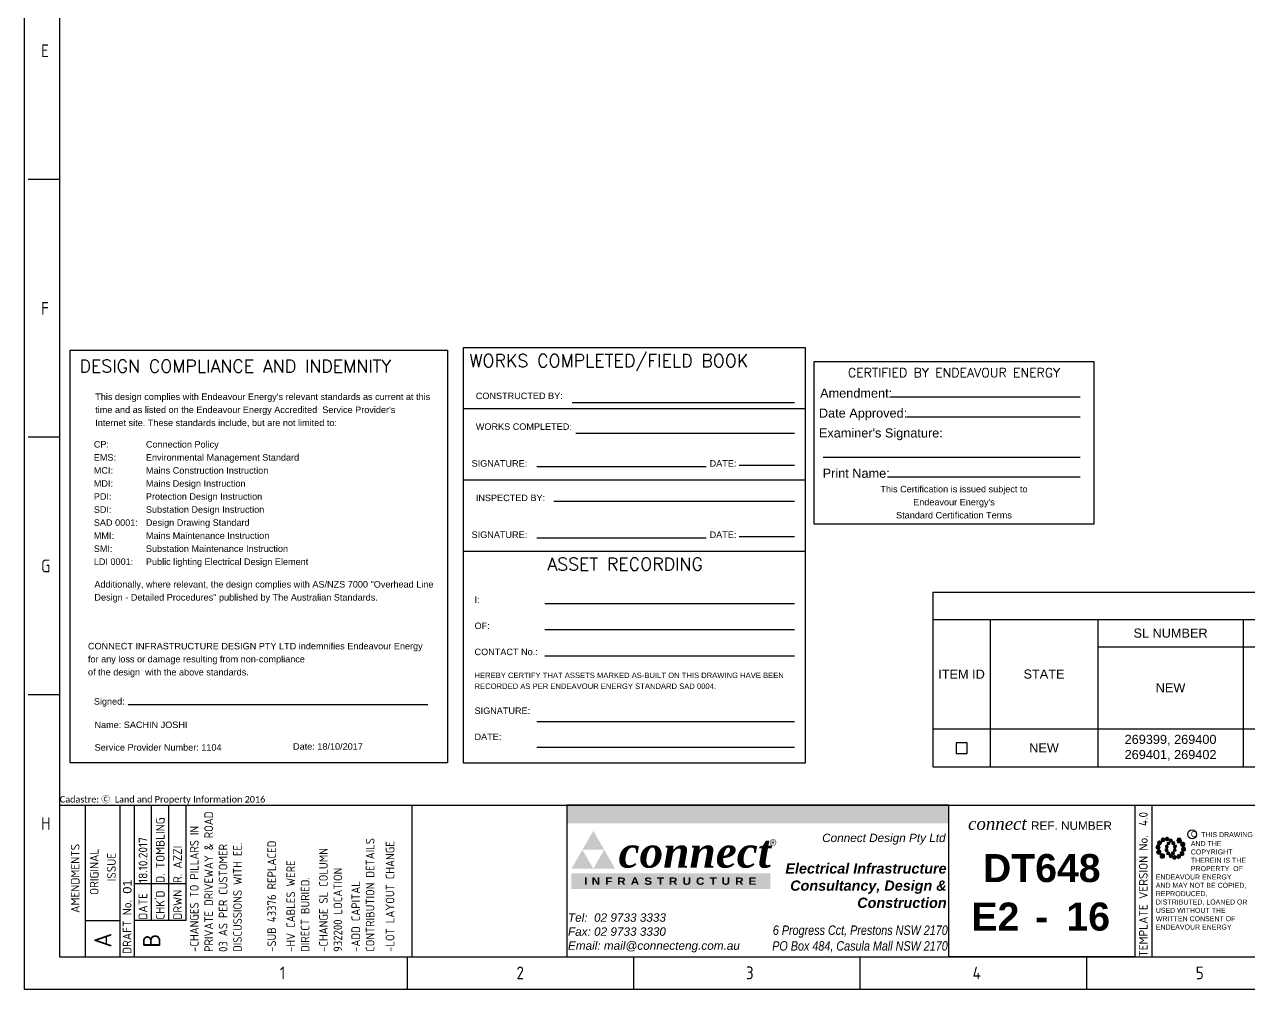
# Paper-space layout 'SHEET (2)' of a CAD drawing. Header units: metres, sheet in millimetres. Extents: x -30 to 802, y -5 to 581.
# Drawn here: x -29.6 to 306.8, y -5.4 to 259.7 of the extents above; entities that cross this region are included whole.
import ezdxf
from ezdxf.enums import TextEntityAlignment as Align

# ---------------------------------------------------------------- set-up
doc = ezdxf.new("R2010")
doc.units = ezdxf.units.M
doc.layers.get('0').update_dxf_attribs({"color": 6})
doc.layers.add('Notes', color=7, linetype='Continuous')
doc.layers.add('SupportsUG_SP_LV_SL_NEW', color=7, linetype='Continuous')
doc.styles.add('ABlkR8pt', font='', dxfattribs={"height": 2.0202})
doc.styles.add('ANI10pt', font='ARIALNI.TTF', dxfattribs={"height": 2.5863})
doc.styles.add('AR07pt', font='arial.ttf', dxfattribs={"height": 1.7978})
doc.styles.add('AR09pt', font='arial.ttf', dxfattribs={"height": 2.3115})
doc.styles.add('ARB30pt', font='arialbd.ttf', dxfattribs={"height": 7.705})
doc.styles.add('ARBI11pt', font='arialbi.ttf', dxfattribs={"height": 2.8252})
doc.styles.add('ARI09pt', font='ariali.ttf', dxfattribs={"height": 2.3115})
doc.styles.add('ARIAL', font='arial.ttf', dxfattribs={"height": 2})
doc.styles.add('Elec', font='romand__.ttf')
doc.styles.add('iecISOCP', font='isocp.shx')
doc.styles.add('POLE_LABEL', font='arial.ttf')
doc.styles.get("Standard").update_dxf_attribs({"font": 'arial.ttf'})
doc.styles.add('TNRBI36pt', font='timesbi.ttf', dxfattribs={"height": 8.601})
doc.styles.add('TNRI14pt', font='timesi.ttf', dxfattribs={"height": 3.4292})
doc.styles.get('ABlkR8pt').set_extended_font_data('Arial Black')

# ---------------------------------------------------------------- blocks, each defined once
blk = doc.blocks.new('EE_LOGO_SMALL')
at = {"layer": 'Notes'}
h = blk.add_hatch(color=256, dxfattribs=at)
edge = h.paths.add_edge_path()
edge.add_spline(control_points=[(-8.41, 1.95), (-9.16, 1.99), (-9.8, 1.42), (-9.84, 0.67), (-9.89, -0.07), (-9.31, -0.71), (-8.56, -0.75), (-7.82, -0.8), (-7.18, -0.23), (-7.14, 0.52), (-7.09, 1.27), (-7.66, 1.91), (-8.41, 1.95)], knot_values=[0, 0, 0, 0, 1, 1, 1, 2, 2, 2, 3, 3, 3, 4, 4, 4, 4], degree=3, periodic=0)
h = blk.add_hatch(color=256, dxfattribs=at)
edge = h.paths.add_edge_path()
edge.add_spline(control_points=[(-6.81, 4.47), (-7.42, 4.82), (-8.21, 4.62), (-8.57, 4), (-8.92, 3.39), (-8.72, 2.6), (-8.1, 2.25), (-7.49, 1.89), (-6.7, 2.09), (-6.34, 2.71), (-5.98, 3.32), (-6.19, 4.11), (-6.81, 4.47)], knot_values=[0, 0, 0, 0, 1, 1, 1, 2, 2, 2, 3, 3, 3, 4, 4, 4, 4], degree=3, periodic=0)
h = blk.add_hatch(color=256, dxfattribs=at)
edge = h.paths.add_edge_path()
edge.add_spline(control_points=[(-4.19, 5.89), (-4.56, 6.46), (-5.32, 6.62), (-5.88, 6.26), (-6.45, 5.89), (-6.61, 5.13), (-6.25, 4.56), (-5.88, 4), (-5.13, 3.83), (-4.56, 4.2), (-3.99, 4.56), (-3.82, 5.32), (-4.19, 5.89)], knot_values=[0, 0, 0, 0, 1, 1, 1, 2, 2, 2, 3, 3, 3, 4, 4, 4, 4], degree=3, periodic=0)
h = blk.add_hatch(color=256, dxfattribs=at)
edge = h.paths.add_edge_path()
edge.add_spline(control_points=[(-2.5, 2.07), (-3.02, 2.18), (-3.52, 1.86), (-3.63, 1.35), (-3.74, 0.84), (-3.41, 0.33), (-2.91, 0.22), (-2.39, 0.11), (-1.89, 0.43), (-1.78, 0.95), (-1.67, 1.46), (-1.99, 1.96), (-2.5, 2.07)], knot_values=[0, 0, 0, 0, 1, 1, 1, 2, 2, 2, 3, 3, 3, 4, 4, 4, 4], degree=3, periodic=0)
h = blk.add_hatch(color=256, dxfattribs=at)
edge = h.paths.add_edge_path()
edge.add_spline(control_points=[(-1.35, 5.88), (-1.41, 6.52), (-1.98, 6.98), (-2.62, 6.92), (-3.26, 6.85), (-3.72, 6.28), (-3.66, 5.65), (-3.6, 5.01), (-3.03, 4.54), (-2.39, 4.61), (-1.75, 4.67), (-1.28, 5.24), (-1.35, 5.88)], knot_values=[0, 0, 0, 0, 1, 1, 1, 2, 2, 2, 3, 3, 3, 4, 4, 4, 4], degree=3, periodic=0)
h = blk.add_hatch(color=256, dxfattribs=at)
edge = h.paths.add_edge_path()
edge.add_spline(control_points=[(1.01, 4.87), (1.01, 4.27), (0.53, 3.79), (-0.07, 3.79), (-0.67, 3.79), (-1.16, 4.27), (-1.16, 4.87), (-1.16, 5.47), (-0.67, 5.96), (-0.07, 5.96), (0.53, 5.96), (1.01, 5.47), (1.01, 4.87)], knot_values=[0, 0, 0, 0, 1, 1, 1, 2, 2, 2, 3, 3, 3, 4, 4, 4, 4], degree=3, periodic=0)
edge = h.paths.add_edge_path()
edge.add_spline(control_points=[(-1.36, 3.98), (-1.87, 4.09), (-2.38, 3.77), (-2.49, 3.26), (-2.6, 2.75), (-2.27, 2.24), (-1.76, 2.13), (-1.25, 2.02), (-0.75, 2.35), (-0.64, 2.86), (-0.53, 3.37), (-0.85, 3.87), (-1.36, 3.98)], knot_values=[0, 0, 0, 0, 1, 1, 1, 2, 2, 2, 3, 3, 3, 4, 4, 4, 4], degree=3, periodic=0)
h = blk.add_hatch(color=256, dxfattribs=at)
edge = h.paths.add_edge_path()
edge.add_spline(control_points=[(2.33, 2.37), (2.77, 2.76), (2.8, 3.42), (2.42, 3.85), (2.03, 4.29), (1.37, 4.32), (0.94, 3.94), (0.51, 3.55), (0.47, 2.89), (0.85, 2.46), (1.24, 2.03), (1.9, 1.99), (2.33, 2.37)], knot_values=[0, 0, 0, 0, 1, 1, 1, 2, 2, 2, 3, 3, 3, 4, 4, 4, 4], degree=3, periodic=0)
edge = h.paths.add_edge_path()
edge.add_spline(control_points=[(1.01, 4.87), (1.01, 4.27), (0.53, 3.79), (-0.07, 3.79), (-0.67, 3.79), (-1.16, 4.27), (-1.16, 4.87), (-1.16, 5.47), (-0.67, 5.96), (-0.07, 5.96), (0.53, 5.96), (1.01, 5.47), (1.01, 4.87)], knot_values=[0, 0, 0, 0, 1, 1, 1, 2, 2, 2, 3, 3, 3, 4, 4, 4, 4], degree=3, periodic=0)
h = blk.add_hatch(color=256, dxfattribs=at)
edge = h.paths.add_edge_path()
edge.add_spline(control_points=[(1.01, 4.87), (1.01, 4.27), (0.53, 3.79), (-0.07, 3.79), (-0.67, 3.79), (-1.16, 4.27), (-1.16, 4.87), (-1.16, 5.47), (-0.67, 5.96), (-0.07, 5.96), (0.53, 5.96), (1.01, 5.47), (1.01, 4.87)], knot_values=[0, 0, 0, 0, 1, 1, 1, 2, 2, 2, 3, 3, 3, 4, 4, 4, 4], degree=3, periodic=0)
edge = h.paths.add_edge_path(flags=16)
edge.add_spline(control_points=[(1.01, 4.87), (1.01, 4.27), (0.53, 3.79), (-0.07, 3.79), (-0.67, 3.79), (-1.16, 4.27), (-1.16, 4.87), (-1.16, 5.47), (-0.67, 5.96), (-0.07, 5.96), (0.53, 5.96), (1.01, 5.47), (1.01, 4.87)], knot_values=[0, 0, 0, 0, 1, 1, 1, 2, 2, 2, 3, 3, 3, 4, 4, 4, 4], degree=3, periodic=0)
h = blk.add_hatch(color=256, dxfattribs=at)
edge = h.paths.add_edge_path()
edge.add_spline(control_points=[(2.98, 0.19), (3.52, 0.33), (3.83, 0.88), (3.69, 1.41), (3.55, 1.94), (3.01, 2.26), (2.48, 2.12), (1.95, 1.98), (1.63, 1.43), (1.77, 0.9), (1.91, 0.37), (2.45, 0.05), (2.98, 0.19)], knot_values=[0, 0, 0, 0, 1, 1, 1, 2, 2, 2, 3, 3, 3, 4, 4, 4, 4], degree=3, periodic=0)
h = blk.add_hatch(color=256, dxfattribs=at)
edge = h.paths.add_edge_path()
edge.add_spline(control_points=[(6.99, 4.87), (6.99, 4.04), (6.32, 3.36), (5.48, 3.36), (4.65, 3.36), (3.97, 4.04), (3.97, 4.87), (3.97, 5.71), (4.65, 6.38), (5.48, 6.38), (6.32, 6.38), (6.99, 5.71), (6.99, 4.87)], knot_values=[0, 0, 0, 0, 1, 1, 1, 2, 2, 2, 3, 3, 3, 4, 4, 4, 4], degree=3, periodic=0)
h = blk.add_hatch(color=256, dxfattribs=at)
edge = h.paths.add_edge_path()
edge.add_spline(control_points=[(8.37, 1.14), (9.1, 1.46), (9.42, 2.3), (9.11, 3.02), (8.79, 3.74), (7.95, 4.07), (7.23, 3.75), (6.51, 3.43), (6.18, 2.59), (6.49, 1.87), (6.81, 1.15), (7.65, 0.82), (8.37, 1.14)], knot_values=[0, 0, 0, 0, 1, 1, 1, 2, 2, 2, 3, 3, 3, 4, 4, 4, 4], degree=3, periodic=0)
h = blk.add_hatch(color=256, dxfattribs=at)
edge = h.paths.add_edge_path()
edge.add_spline(control_points=[(8.27, -1.91), (9.01, -1.95), (9.65, -1.38), (9.69, -0.63), (9.74, 0.12), (9.17, 0.75), (8.42, 0.8), (7.67, 0.84), (7.03, 0.27), (6.99, -0.48), (6.95, -1.22), (7.52, -1.87), (8.27, -1.91)], knot_values=[0, 0, 0, 0, 1, 1, 1, 2, 2, 2, 3, 3, 3, 4, 4, 4, 4], degree=3, periodic=0)
h = blk.add_hatch(color=256, dxfattribs=at)
edge = h.paths.add_edge_path()
edge.add_spline(control_points=[(-8.52, -1.1), (-9.24, -1.42), (-9.57, -2.26), (-9.25, -2.98), (-8.94, -3.7), (-8.09, -4.03), (-7.37, -3.71), (-6.65, -3.39), (-6.33, -2.55), (-6.64, -1.83), (-6.96, -1.11), (-7.8, -0.78), (-8.52, -1.1)], knot_values=[0, 0, 0, 0, 1, 1, 1, 2, 2, 2, 3, 3, 3, 4, 4, 4, 4], degree=3, periodic=0)
h = blk.add_hatch(color=256, dxfattribs=at)
edge = h.paths.add_edge_path()
edge.add_spline(control_points=[(-7.14, -4.83), (-7.14, -4), (-6.46, -3.32), (-5.63, -3.32), (-4.8, -3.32), (-4.12, -4), (-4.12, -4.83), (-4.12, -5.67), (-4.8, -6.34), (-5.63, -6.34), (-6.46, -6.34), (-7.14, -5.67), (-7.14, -4.83)], knot_values=[0, 0, 0, 0, 1, 1, 1, 2, 2, 2, 3, 3, 3, 4, 4, 4, 4], degree=3, periodic=0)
h = blk.add_hatch(color=256, dxfattribs=at)
edge = h.paths.add_edge_path()
edge.add_spline(control_points=[(-3.13, -0.15), (-3.66, -0.29), (-3.98, -0.84), (-3.84, -1.37), (-3.7, -1.9), (-3.15, -2.22), (-2.62, -2.08), (-2.09, -1.94), (-1.78, -1.39), (-1.91, -0.86), (-2.06, -0.33), (-2.6, -0.01), (-3.13, -0.15)], knot_values=[0, 0, 0, 0, 1, 1, 1, 2, 2, 2, 3, 3, 3, 4, 4, 4, 4], degree=3, periodic=0)
h = blk.add_hatch(color=256, dxfattribs=at)
edge = h.paths.add_edge_path()
edge.add_spline(control_points=[(-2.48, -2.33), (-2.91, -2.72), (-2.95, -3.38), (-2.56, -3.81), (-2.18, -4.24), (-1.52, -4.28), (-1.08, -3.9), (-0.65, -3.51), (-0.62, -2.85), (-1, -2.42), (-1.39, -1.98), (-2.05, -1.95), (-2.48, -2.33)], knot_values=[0, 0, 0, 0, 1, 1, 1, 2, 2, 2, 3, 3, 3, 4, 4, 4, 4], degree=3, periodic=0)
h = blk.add_hatch(color=256, dxfattribs=at)
edge = h.paths.add_edge_path()
edge.add_spline(control_points=[(-1.16, -4.83), (-1.16, -4.23), (-0.67, -3.74), (-0.07, -3.74), (0.53, -3.74), (1.01, -4.23), (1.01, -4.83), (1.01, -5.43), (0.53, -5.92), (-0.07, -5.92), (-0.67, -5.92), (-1.16, -5.43), (-1.16, -4.83)], knot_values=[0, 0, 0, 0, 1, 1, 1, 2, 2, 2, 3, 3, 3, 4, 4, 4, 4], degree=3, periodic=0)
h = blk.add_hatch(color=256, dxfattribs=at)
edge = h.paths.add_edge_path()
edge.add_spline(control_points=[(1.22, -3.94), (1.73, -4.05), (2.23, -3.73), (2.34, -3.22), (2.45, -2.71), (2.13, -2.2), (1.62, -2.09), (1.11, -1.98), (0.6, -2.3), (0.49, -2.81), (0.38, -3.32), (0.71, -3.83), (1.22, -3.94)], knot_values=[0, 0, 0, 0, 1, 1, 1, 2, 2, 2, 3, 3, 3, 4, 4, 4, 4], degree=3, periodic=0)
h = blk.add_hatch(color=256, dxfattribs=at)
edge = h.paths.add_edge_path()
edge.add_spline(control_points=[(1.2, -5.84), (1.27, -6.47), (1.84, -6.94), (2.47, -6.87), (3.11, -6.81), (3.58, -6.24), (3.51, -5.6), (3.45, -4.96), (2.88, -4.5), (2.24, -4.56), (1.6, -4.63), (1.13, -5.2), (1.2, -5.84)], knot_values=[0, 0, 0, 0, 1, 1, 1, 2, 2, 2, 3, 3, 3, 4, 4, 4, 4], degree=3, periodic=0)
h = blk.add_hatch(color=256, dxfattribs=at)
edge = h.paths.add_edge_path()
edge.add_spline(control_points=[(2.36, -2.03), (2.87, -2.14), (3.37, -1.81), (3.48, -1.3), (3.59, -0.79), (3.27, -0.29), (2.76, -0.18), (2.25, -0.07), (1.74, -0.39), (1.63, -0.9), (1.52, -1.41), (1.85, -1.92), (2.36, -2.03)], knot_values=[0, 0, 0, 0, 1, 1, 1, 2, 2, 2, 3, 3, 3, 4, 4, 4, 4], degree=3, periodic=0)
h = blk.add_hatch(color=256, dxfattribs=at)
edge = h.paths.add_edge_path()
edge.add_spline(control_points=[(4.05, -5.84), (4.41, -6.41), (5.17, -6.58), (5.73, -6.21), (6.3, -5.85), (6.46, -5.09), (6.1, -4.52), (5.73, -3.95), (4.98, -3.79), (4.41, -4.16), (3.84, -4.52), (3.68, -5.28), (4.05, -5.84)], knot_values=[0, 0, 0, 0, 1, 1, 1, 2, 2, 2, 3, 3, 3, 4, 4, 4, 4], degree=3, periodic=0)
h = blk.add_hatch(color=256, dxfattribs=at)
edge = h.paths.add_edge_path()
edge.add_spline(control_points=[(6.66, -4.43), (7.27, -4.78), (8.06, -4.58), (8.42, -3.96), (8.78, -3.35), (8.57, -2.56), (7.96, -2.2), (7.34, -1.84), (6.55, -2.05), (6.2, -2.66), (5.84, -3.28), (6.04, -4.07), (6.66, -4.43)], knot_values=[0, 0, 0, 0, 1, 1, 1, 2, 2, 2, 3, 3, 3, 4, 4, 4, 4], degree=3, periodic=0)
at = {"layer": 'Notes', "lineweight": 0}
for points in [[(1.85, 2.13), (1.85, 2.13)], [(-1.99, -2.08), (-1.99, -2.08)]]:
    blk.add_lwpolyline(points, dxfattribs=at)
for points in [[(-8.41, 1.95), (-9.16, 1.99), (-9.8, 1.42), (-9.84, 0.67), (-9.89, -0.07), (-9.31, -0.71), (-8.56, -0.75), (-7.82, -0.8), (-7.18, -0.23), (-7.14, 0.52), (-7.09, 1.27), (-7.66, 1.91), (-8.41, 1.95)], [(-6.81, 4.47), (-7.42, 4.82), (-8.21, 4.62), (-8.57, 4), (-8.92, 3.39), (-8.72, 2.6), (-8.1, 2.25), (-7.49, 1.89), (-6.7, 2.09), (-6.34, 2.71), (-5.98, 3.32), (-6.19, 4.11), (-6.81, 4.47)], [(-4.19, 5.89), (-4.56, 6.46), (-5.32, 6.62), (-5.88, 6.26), (-6.45, 5.89), (-6.61, 5.13), (-6.25, 4.56), (-5.88, 4), (-5.13, 3.83), (-4.56, 4.2), (-3.99, 4.56), (-3.82, 5.32), (-4.19, 5.89)], [(-2.5, 2.07), (-3.02, 2.18), (-3.52, 1.86), (-3.63, 1.35), (-3.74, 0.84), (-3.41, 0.33), (-2.91, 0.22), (-2.39, 0.11), (-1.89, 0.43), (-1.78, 0.95), (-1.67, 1.46), (-1.99, 1.96), (-2.5, 2.07)], [(-1.35, 5.88), (-1.41, 6.52), (-1.98, 6.98), (-2.62, 6.92), (-3.26, 6.85), (-3.72, 6.28), (-3.66, 5.65), (-3.6, 5.01), (-3.03, 4.54), (-2.39, 4.61), (-1.75, 4.67), (-1.28, 5.24), (-1.35, 5.88)], [(-1.36, 3.98), (-1.87, 4.09), (-2.38, 3.77), (-2.49, 3.26), (-2.6, 2.75), (-2.27, 2.24), (-1.76, 2.13), (-1.25, 2.02), (-0.75, 2.35), (-0.64, 2.86), (-0.53, 3.37), (-0.85, 3.87), (-1.36, 3.98)], [(1.01, 4.87), (1.01, 4.27), (0.53, 3.79), (-0.07, 3.79), (-0.67, 3.79), (-1.16, 4.27), (-1.16, 4.87), (-1.16, 5.47), (-0.67, 5.96), (-0.07, 5.96), (0.53, 5.96), (1.01, 5.47), (1.01, 4.87)], [(1.01, 4.87), (1.01, 4.27), (0.53, 3.79), (-0.07, 3.79), (-0.67, 3.79), (-1.16, 4.27), (-1.16, 4.87), (-1.16, 5.47), (-0.67, 5.96), (-0.07, 5.96), (0.53, 5.96), (1.01, 5.47), (1.01, 4.87)], [(2.33, 2.37), (2.77, 2.76), (2.8, 3.42), (2.42, 3.85), (2.03, 4.29), (1.37, 4.32), (0.94, 3.94), (0.51, 3.55), (0.47, 2.89), (0.85, 2.46), (1.24, 2.03), (1.9, 1.99), (2.33, 2.37)], [(2.98, 0.19), (3.52, 0.33), (3.83, 0.88), (3.69, 1.41), (3.55, 1.94), (3.01, 2.26), (2.48, 2.12), (1.95, 1.98), (1.63, 1.43), (1.77, 0.9), (1.91, 0.37), (2.45, 0.05), (2.98, 0.19)], [(6.99, 4.87), (6.99, 4.04), (6.32, 3.36), (5.48, 3.36), (4.65, 3.36), (3.97, 4.04), (3.97, 4.87), (3.97, 5.71), (4.65, 6.38), (5.48, 6.38), (6.32, 6.38), (6.99, 5.71), (6.99, 4.87)], [(8.37, 1.14), (9.1, 1.46), (9.42, 2.3), (9.11, 3.02), (8.79, 3.74), (7.95, 4.07), (7.23, 3.75), (6.51, 3.43), (6.18, 2.59), (6.49, 1.87), (6.81, 1.15), (7.65, 0.82), (8.37, 1.14)], [(8.27, -1.91), (9.01, -1.95), (9.65, -1.38), (9.69, -0.63), (9.74, 0.12), (9.17, 0.75), (8.42, 0.8), (7.67, 0.84), (7.03, 0.27), (6.99, -0.48), (6.95, -1.22), (7.52, -1.87), (8.27, -1.91)], [(-8.52, -1.1), (-9.24, -1.42), (-9.57, -2.26), (-9.25, -2.98), (-8.94, -3.7), (-8.09, -4.03), (-7.37, -3.71), (-6.65, -3.39), (-6.33, -2.55), (-6.64, -1.83), (-6.96, -1.11), (-7.8, -0.78), (-8.52, -1.1)], [(-7.14, -4.83), (-7.14, -4), (-6.46, -3.32), (-5.63, -3.32), (-4.8, -3.32), (-4.12, -4), (-4.12, -4.83), (-4.12, -5.67), (-4.8, -6.34), (-5.63, -6.34), (-6.46, -6.34), (-7.14, -5.67), (-7.14, -4.83)], [(-3.13, -0.15), (-3.66, -0.29), (-3.98, -0.84), (-3.84, -1.37), (-3.7, -1.9), (-3.15, -2.22), (-2.62, -2.08), (-2.09, -1.94), (-1.78, -1.39), (-1.91, -0.86), (-2.06, -0.33), (-2.6, -0.01), (-3.13, -0.15)], [(-2.48, -2.33), (-2.91, -2.72), (-2.95, -3.38), (-2.56, -3.81), (-2.18, -4.24), (-1.52, -4.28), (-1.08, -3.9), (-0.65, -3.51), (-0.62, -2.85), (-1, -2.42), (-1.39, -1.98), (-2.05, -1.95), (-2.48, -2.33)], [(-1.16, -4.83), (-1.16, -4.23), (-0.67, -3.74), (-0.07, -3.74), (0.53, -3.74), (1.01, -4.23), (1.01, -4.83), (1.01, -5.43), (0.53, -5.92), (-0.07, -5.92), (-0.67, -5.92), (-1.16, -5.43), (-1.16, -4.83)], [(1.22, -3.94), (1.73, -4.05), (2.23, -3.73), (2.34, -3.22), (2.45, -2.71), (2.13, -2.2), (1.62, -2.09), (1.11, -1.98), (0.6, -2.3), (0.49, -2.81), (0.38, -3.32), (0.71, -3.83), (1.22, -3.94)], [(1.2, -5.84), (1.27, -6.47), (1.84, -6.94), (2.47, -6.87), (3.11, -6.81), (3.58, -6.24), (3.51, -5.6), (3.45, -4.96), (2.88, -4.5), (2.24, -4.56), (1.6, -4.63), (1.13, -5.2), (1.2, -5.84)], [(2.36, -2.03), (2.87, -2.14), (3.37, -1.81), (3.48, -1.3), (3.59, -0.79), (3.27, -0.29), (2.76, -0.18), (2.25, -0.07), (1.74, -0.39), (1.63, -0.9), (1.52, -1.41), (1.85, -1.92), (2.36, -2.03)], [(4.05, -5.84), (4.41, -6.41), (5.17, -6.58), (5.73, -6.21), (6.3, -5.85), (6.46, -5.09), (6.1, -4.52), (5.73, -3.95), (4.98, -3.79), (4.41, -4.16), (3.84, -4.52), (3.68, -5.28), (4.05, -5.84)], [(6.66, -4.43), (7.27, -4.78), (8.06, -4.58), (8.42, -3.96), (8.78, -3.35), (8.57, -2.56), (7.96, -2.2), (7.34, -1.84), (6.55, -2.05), (6.2, -2.66), (5.84, -3.28), (6.04, -4.07), (6.66, -4.43)]]:
    blk.add_open_spline(points, degree=3, knots=[0, 0, 0, 0, 1, 1, 1, 2, 2, 2, 3, 3, 3, 4, 4, 4, 4], dxfattribs=at)
blk = doc.blocks.new('EE_COPYRIGHT_A1')
at = {"layer": 'Notes'}
blk.add_circle((9.53, -0.82), 1.15, dxfattribs=at)
at = {"xscale": 0.4, "yscale": 0.4, "zscale": 0.4}
blk.add_blockref('EE_LOGO_SMALL', (3.96, -4.29), dxfattribs=at)
at = {"layer": 'Notes', "insert": (0, 0), "char_height": 1.25, "width": 24.1208, "attachment_point": 1, "style": 'ARIAL'}
blk.add_mtext('\\pt8.75;               ^I{\\H1.2x;C } THIS DRAWING\\P\\pi-8.75,l8.75,t8.75,20;       ^IAND THE ^I\\P\\pi0,t8.75;COPYRIGHT\\P\\pi-8.75,t1.25,8.75;^I^ITHEREIN IS THE PROPERTY  OF \\P\\pi0,l0,t1.25;ENDEAVOUR ENERGY AND MAY NOT BE COPIED, REPRODUCED, DISTRIBUTED, LOANED OR USED WITHOUT THE WRITTEN CONSENT OF ENDEAVOUR ENERGY', dxfattribs=at)
blk = doc.blocks.new('A1_FRAME_TITLE')
at = {"layer": 'Notes', "color": 7, "linetype": 'Continuous'}
for p, q in [((-11.55, 574.39), (-11.55, 5.97)), ((-11.55, 219.43), (-20.55, 219.43)), ((-11.55, 148.68), (-20.55, 148.68)), ((-11.55, 77.93), (-20.55, 77.93)), ((-3.96, 5.97), (-3.96, 47.62)), ((6.04, 5.97), (6.04, 47.62)), ((10.19, 5.98), (10.19, 47.62)), ((299.54, 47.62), (299.54, 5.97)), ((304.54, 47.62), (304.54, 5.97)), ((-3.96, 15.97), (6.04, 15.97)), ((89.14, -3.03), (89.14, 5.97)), ((154.65, -3.03), (154.65, 5.97)), ((220.16, -3.03), (220.16, 5.97)), ((285.67, -3.03), (285.67, 5.97))]:
    blk.add_line(p, q, dxfattribs=at)
at = {"layer": 'Notes', "linetype": 'Continuous'}
for p, q in [((20.15, 15.98), (20.15, 47.62)), ((90.48, 5.97), (90.48, 47.62)), ((10.15, 26.07), (25.15, 26.07)), ((10.15, 15.98), (25.15, 15.98))]:
    blk.add_line(p, q, dxfattribs=at)
at = {"layer": 'Notes', "color": 7, "linetype": 'Continuous', "flags": 128}
for points in [[(-11.55, 47.62), (123.8, 47.62)], [(123.8, 47.62), (844.88, 47.62)], [(-11.55, 5.97), (844.88, 5.97)]]:
    blk.add_lwpolyline(points, dxfattribs=at)
at = {"layer": 'Notes', "linetype": 'Continuous', "flags": 128}
for points in [[(15.15, 15.98), (15.15, 47.62)], [(25.15, 15.98), (25.15, 47.62)]]:
    blk.add_lwpolyline(points, dxfattribs=at)
at = {"layer": 'Notes', "color": 7, "xscale": 1.1, "yscale": 1.1, "zscale": 1.1}
blk.add_blockref('EE_COPYRIGHT_A1', (305.65, 40.49), dxfattribs=at)
at = {"color": 7}
blk.add_attdef('DRAFT_NUM', (9.35, 23.29), '', height=2.5, rotation=90, dxfattribs=at)
at = {"layer": 'Notes', "color": 7, "style": 'iecISOCP'}
for s, p in [('E', (-16.81, 253.06)), ('F', (-16.81, 182.31)), ('G', (-16.81, 111.56)), ('H', (-16.81, 40.81)), ('1', (52.24, -0.22)), ('2', (120.7, -0.22)), ('3', (187.09, -0.2)), ('4', (252.67, -0.22)), ('5', (317.21, -0.22))]:
    blk.add_text(s, height=3.5, dxfattribs=at).set_placement(p)
at = {"layer": 'Notes', "style": 'iecISOCP'}
for s, height, p in [('D. TOMBLING', 2.5, (18.9, 26.24)), ('18.10.2017', 2.5, (13.9, 26.24)), ('R. AZZI', 2.5, (23.9, 26.24)), ("CHK'D", 2.5, (18.9, 16.15)), ('DRWN', 2.5, (23.9, 16.15)), ('DATE', 2.5, (13.9, 16.15)), ('B', 5, (17.65, 8.48))]:
    blk.add_text(s, height=height, rotation=90, dxfattribs=at).set_placement(p)
at = {"layer": 'Notes', "color": 7, "style": 'iecISOCP'}
blk.add_text('TEMPLATE VERSION No.', height=2.5, rotation=90, dxfattribs=at).set_placement((302.04, 5.97), align=Align.MIDDLE_LEFT)
for s, height, p in [('AMENDMENTS', 2.5, (-5.71, 18.02)), ('ORIGINAL', 2.5, (-0.21, 22.94)), ('ISSUE', 2.5, (4.79, 26.69)), ('DRAFT No.', 2.5, (9.29, 6.74)), ('A', 5, (3.54, 8.47))]:
    blk.add_text(s, height=height, rotation=90, dxfattribs=at).set_placement(p)
at = {"layer": 'Notes', "char_height": 2.5, "attachment_point": 1, "rotation": 90, "style": 'iecISOCP'}
for s, width, insert in [('\\pt0;-CHANGES TO PILLARS IN PRIVATE DRIVEWAY & ROAD 03 AS PER CUSTOMER DISCUSSIONS WITH EE.', 40.0418, (26.24, 7.3)), ('\\pt0;-SUB 43376 REPLACED', 34.8637, (48.64, 7.3)), ('\\pt0;-CHANGE SL COLUMN 932200 LOCATION', 34.8637, (63.61, 7.3)), ('\\pt0;-ADD CAPITAL CONTRIBUTION DETAILS', 34.8637, (72.95, 7.3)), ('\\pt0;-LOT LAYOUT CHANGE', 34.8637, (82.87, 7.3)), ('\\pt0;-HV CABLES WERE DIRECT BURIED.', 34.8637, (54.15, 7.3))]:
    blk.add_mtext_dynamic_manual_height_columns(s, width=width, gutter_width=4, heights=[0], dxfattribs=dict(at, insert=insert))
at = {"layer": 'Notes', "color": 7, "style": 'iecISOCP', "flags": 8}
blk.add_attdef('VERSION_NO', text='', height=2.5, rotation=90, dxfattribs=at).set_placement((302.04, 43.81), align=Align.MIDDLE_CENTER)
at = {"layer": 'Notes', "color": 7, "style": 'iecISOCP'}
for tag, p in [('CAP_NO', (513.19, 43.46)), ('IE_NUM', (513.05, 37.81)), ('REF_No_1', (335.24, 32.31)), ('REF_1', (362.52, 32.31)), ('GEN_WO', (441.71, 31.76)), ('HV_SWITCH', (513.46, 32.16)), ('REF_No_2', (335.24, 26.31)), ('REF_2', (362.52, 26.31)), ('OH_WO', (441.71, 25.81)), ('UBD_REF', (513.05, 25.83)), ('REF_No_3', (335.24, 20.31)), ('REF_3', (362.52, 20.31)), ('UG_WO', (441.71, 20.05)), ('GIS_MAP_No', (513.05, 20.04)), ('REF_No_4', (335.24, 14.31)), ('REF_4', (362.52, 14.31)), ('SUB_WO', (441.71, 13.81)), ('HV_OP_DIAG', (513.33, 14.2)), ('LGA', (512.95, 7.78)), ('ExportID', (-11.47, 2.39))]:
    blk.add_attdef(tag, p, '', height=2.5, dxfattribs=at)
for tag, height, p in [('T1', 3.5, (684.37, 39.47)), ('T2', 3.5, (684.37, 34.35)), ('scale', 2.5, (567.76, 33.27)), ('T3', 3.5, (684.37, 28.92)), ('DRAWN', 2.5, (567.76, 24.93)), ('T4', 3.5, (684.37, 23.66)), ('T5', 3.5, (684.37, 18.23)), ('REV', 5, (840.57, 17.1)), ('DATE', 2.5, (567.76, 16.88)), ('T6', 3.5, (684.37, 12.97)), ('CHD', 2.5, (567.76, 8.37)), ('DESIGN', 2.5, (605.62, 9.15))]:
    blk.add_attdef(tag, text='', height=height, dxfattribs=at).set_placement(p, align=Align.CENTER)
blk.add_attdef('NUM', text='', height=7, dxfattribs=at).set_placement((812.88, 20.12), align=Align.MIDDLE_CENTER)
for tag, p in [('NS', (811.23, 8.12)), ('SHTS', (825.93, 8.12))]:
    blk.add_attdef(tag, text='', height=2.5, dxfattribs=at).set_placement(p, align=Align.MIDDLE)
at = {"layer": 'Notes', "color": 7, "style": 'iecISOCP', "flags": 1}
for tag, p in [('ProjectType', (-6.37, -26.8)), ('ProjectNumber', (3.01, -26.82)), ('DrawingNumber', (14.96, -26.8)), ('ProjectDescription', (27.02, -26.83)), ('ExportDate', (39.74, -26.79)), ('ExportUserName', (48.61, -26.8)), ('DesignerCompanyName', (60.94, -26.79)), ('ExportAreaOfInterest', (76.55, -26.81)), ('GIS_SUCCESS', (91.45, -26.78)), ('CAD_SUCCESS', (101.24, -26.78)), ('DEPOTCODE', (111.56, -26.88)), ('ExportCategories', (119.53, -26.8)), ('Comments', (133.84, -26.88))]:
    blk.add_attdef(tag, p, '', height=1, dxfattribs=at)
blk = doc.blocks.new('A$C30A46249')
at = {"color": 7, "lineweight": -3, "insert": (6.92, 4.97), "char_height": 1.79, "attachment_point": 7, "line_spacing_factor": 1.2}
blk.add_mtext('{\\fCalibri|b0|i0|c0|p34;\\C256;Cadastre: \\fMS Gothic|b0|i0|c128|p49;\\C250;\\c2236962;Ⓒ\\fMS Gothic|b0|i0|c0|p49; \\fCalibri|b0|i0|c0|p34;\\C256;Land and Property Information 2016}', dxfattribs=at)
blk = doc.blocks.new('NOTE_DESIGN-COMPLIANCE')
blk.add_line((16, 16.01), (98.33, 16.01))
blk.add_lwpolyline([(0, 113.3), (103.74, 113.3), (103.74, 0), (0, 0)], close=True)
at = {"color": 7, "lineweight": -3, "style": 'Elec'}
blk.add_text('DESIGN COMPLIANCE AND INDEMNITY', height=3.5, dxfattribs=at).set_placement((2.6, 106.13), align=Align.BOTTOM_LEFT)
at = {"color": 7, "lineweight": -3}
for s, p in [('Signed:', (6.54, 17.75)), ('Name: SACHIN JOSHI', (6.71, 11.32)), ('Service Provider Number: 1104', (6.76, 5.11)), ('Date: 18/10/2017', (61.29, 5.38))]:
    blk.add_text(s, height=1.79, dxfattribs=at).set_placement(p, align=Align.TOP_LEFT)
at = {"color": 7, "lineweight": -3, "char_height": 1.79, "line_spacing_factor": 1.2}
for s, insert, attachment_point in [("This design complies with Endeavour Energy's relevant standards as current at this \\Ptime and as listed on the Endeavour Energy Accredited  Service Provider's\\PInternet site. These standards include, but are not limited to:", (6.92, 92.16), 7), ('CP:^I^IConnection Policy\\PEMS:^I^IEnvironmental Management Standard\\PMCI:^I^IMains Construction Instruction\\PMDI:^I^IMains Design Instruction\\PPDI:^I^IProtection Design Instruction\\PSDI:^I^ISubstation Design Instruction\\PSAD 0001:^IDesign Drawing Standard\\PMMI:^I^IMains Maintenance Instruction\\PSMI:^I^ISubstation Maintenance Instruction\\PLDI 0001:^IPublic lighting Electrical Design Element ', (6.53, 88.36), 1), ('\\PAdditionally, where relevant, the design complies with AS/NZS 7000 "Overhead Line\\PDesign - Detailed Procedures" published by The Australian Standards.', (6.7, 53.5), 1), ('CONNECT INFRASTRUCTURE DESIGN PTY LTD indemnifies Endeavour Energy \\Pfor any loss or damage resulting from non-compliance \\Pof the design  with the above standards.', (4.93, 32.94), 1)]:
    blk.add_mtext(s, dxfattribs=dict(at, insert=insert, attachment_point=attachment_point))
blk = doc.blocks.new('Logo_Connect_EE')
at = {"true_color": 0x800000}
for points in [[(-51.05, -5), (-51.05, 0), (-156.05, 0), (-156.05, -5)], [(-100.16, -23.03), (-100.16, -18.76), (-154.78, -18.76), (-154.78, -23.03)]]:
    blk.add_hatch(color=16, dxfattribs=at).paths.add_polyline_path(points)
h = blk.add_hatch(color=16, dxfattribs=at)
h.paths.add_polyline_path([(-148.78, -17.46), (-151.78, -12.27), (-154.78, -17.46)])
h.paths.add_polyline_path([(-145.78, -12.27), (-148.78, -7.07), (-151.78, -12.27)])
h.paths.add_polyline_path([(-145.78, -12.27), (-148.78, -17.46), (-142.78, -17.46)])
for points in [[(-156.05, -41.65), (-51.05, -41.65), (-51.05, 0), (-156.05, 0)], [(-51.05, 0), (0, 0), (0, -41.65), (-51.05, -41.65)]]:
    blk.add_lwpolyline(points, close=True)
for s, insert, char_height, width, attachment_point, style in [('{\\C14;\\c128;connect}', (-29.68, -5.1), 3.4292, 16.0383, 6, 'TNRI14pt'), ('{\\C7;REF. NUMBER}', (-28.49, -5.64), 2.3115, 24.0362, 4, 'AR09pt'), ('{\\C16;\\c128;connect}', (-141.84, -12.95), 8.601, 39.6365, 4, 'TNRBI36pt'), ('{\\C16;\\c128;®}', (-99.4, -10.27), 1.7978, 3.2698, 5, 'AR07pt'), ('Connect Design Pty Ltd', (-51.97, -9.34), 2.3115, 39.4211, 6, 'ARI09pt'), ('Electrical Infrastructure Consultancy, Design & Construction', (-51.69, -22.13), 2.8252, 44.7278, 6, 'ARBI11pt'), ('{\\T1.15;\\C7;\\c16777215;I N F R A S T R U C T U R E}', (-127.47, -20.9), 2.0202, 49.5146, 5, 'ABlkR8pt'), ('Tel:  02 9733 3333\\PFax: 02 9733 3330\\PEmail: mail@connecteng.com.au', (-155.75, -40.44), 2.3115, 47.3811, 7, 'ARI09pt'), ('6 Progress Cct, Prestons NSW 2170\\PPO Box 484, Casula Mall NSW 2170', (-51.37, -40.44), 2.5863, 57.1395, 9, 'ANI10pt'), ('-', (-25.53, -30.62), 7.71, 3.5845, 5, 'ARB30pt')]:
    blk.add_mtext(s, dxfattribs=dict(insert=insert, char_height=char_height, width=width, attachment_point=attachment_point, style=style))
at = {"style": 'ARB30pt'}
for tag, p in [('CONNECT_REF', (-25.53, -17.29)), ('CONNECT_SHEETREF', (-38.29, -30.62)), ('CONNECT_REV_NUM', (-12.76, -30.62))]:
    blk.add_attdef(tag, text='', height=7.71, dxfattribs=at).set_placement(p, align=Align.MIDDLE_CENTER)
blk = doc.blocks.new('NOTE_WORKS-COMPLETED')
at = {"color": 7, "linetype": 'Continuous', "lineweight": -3}
for p, q in [((30, 99), (91.13, 99)), ((31, 90.55), (91.13, 90.55)), ((20.3, 81.37), (66.83, 81.37)), ((75.92, 81.71), (91.13, 81.71)), ((25, 71.88), (91.13, 71.88)), ((20.3, 61.78), (66.83, 61.78)), ((75.92, 62.13), (91.13, 62.13)), ((22.5, 43.79), (91.13, 43.79)), ((22.5, 36.59), (91.13, 36.59)), ((22.5, 29.42), (91.13, 29.42)), ((20.3, 11.37), (91.13, 11.37)), ((20.3, 4.28), (91.13, 4.28))]:
    blk.add_line(p, q, dxfattribs=at)
at = {"lineweight": -3}
for p, q in [((94.11, 97.2), (0, 97.2)), ((94.11, 77.62), (0, 77.62)), ((93.87, 58.03), (0, 58.03))]:
    blk.add_line(p, q, dxfattribs=at)
blk.add_lwpolyline([(0, 0), (94.11, 0), (94.11, 113.95), (0, 113.95)], close=True, dxfattribs=at)
at = {"color": 7, "lineweight": -3, "style": 'Elec'}
blk.add_text('WORKS COMPLETED/FIELD BOOK', height=3.5, dxfattribs=at).set_placement((1.75, 110.45), align=Align.MIDDLE_LEFT)
at = {"color": 7, "lineweight": -3}
for s, p in [('CONSTRUCTED BY:', (3.51, 100.79)), ('WORKS COMPLETED:', (3.52, 92.34)), ('INSPECTED BY:', (3.52, 72.76))]:
    blk.add_text(s, height=1.79, dxfattribs=at).set_placement(p, align=Align.MIDDLE_LEFT)
for s, p in [('SIGNATURE:', (10, 82.23)), ('DATE:', (71.45, 82.23)), ('SIGNATURE:', (10, 62.65)), ('DATE:', (71.45, 62.65))]:
    blk.add_text(s, height=1.79, dxfattribs=at).set_placement(p, align=Align.MIDDLE_CENTER)
at = {"color": 7, "lineweight": -3, "style": 'Elec'}
blk.add_text('ASSET RECORDING', height=3.5, dxfattribs=at).set_placement((23.19, 56.32), align=Align.TOP_LEFT)
at = {"color": 7, "lineweight": -3, "insert": (3.17, 45.68), "char_height": 1.79, "width": 89.6105, "attachment_point": 1, "line_spacing_factor": 1.2}
blk.add_mtext('I:\\P\\POF:\\P\\PCONTACT No.:\\P{\\H0.83799x;\\PHEREBY CERTIFY THAT ASSETS MARKED AS-BUILT ON THIS DRAWING HAVE BEEN\\PRECORDED AS PER ENDEAVOUR ENERGY STANDARD SAD 0004.}\\P\\PSIGNATURE:\\P\\PDATE:', dxfattribs=at)
at = {"color": 7, "lineweight": -3}
for tag, p in [('CONSTRUCTEDBY', (32.92, 99.87)), ('WORKSCOMPLETED', (32.93, 91.44)), ('SIGNATURE', (23.86, 81.87)), ('DATE', (77.31, 82.21)), ('INSPECTEDBY', (25.68, 72.38)), ('SIGNATURE', (24.59, 62.28)), ('DATE', (77.75, 62.63)), ('ASSETRECORD', (28.77, 44.53)), ('ASSETRECORDOF', (28.5, 37.33)), ('CONTACTNO', (28.5, 30.15)), ('SIGNATURE', (31.79, 12.95)), ('DATE', (32, 5.02))]:
    blk.add_attdef(tag, p, '', height=1.79, dxfattribs=at)
blk = doc.blocks.new('NOTE_CERTIFIED-BY-IE')
at = {"color": 7, "linetype": 'Continuous', "lineweight": -3}
for p, q in [((21.25, 34.9), (73.15, 34.9)), ((25.46, 29.41), (73.15, 29.41)), ((2.51, 18.32), (73.15, 18.32)), ((20.45, 12.96), (73.15, 12.96))]:
    blk.add_line(p, q, dxfattribs=at)
blk.add_lwpolyline([(0, 0), (76.98, 0), (76.98, 44.52), (0, 44.52)], close=True)
at = {"color": 7, "lineweight": -3, "style": 'Elec'}
blk.add_text('CERTIFIED BY ENDEAVOUR ENERGY', height=2.52, dxfattribs=at).set_placement((38.51, 41.58), align=Align.MIDDLE_CENTER)
at = {"color": 7, "lineweight": -3}
for s, p in [('Amendment:', (1.7, 35.94)), ('Date Approved:', (1.37, 30.47)), ("Examiner's Signature:", (1.37, 25.01))]:
    blk.add_text(s, height=2.5, dxfattribs=at).set_placement(p, align=Align.MIDDLE_LEFT)
blk.add_text('Print Name:', height=2.5, dxfattribs=at).set_placement((2.4, 11.95), align=Align.BOTTOM_LEFT)
at = {"color": 7, "lineweight": -3, "insert": (38.49, 5.99), "char_height": 1.79, "attachment_point": 5, "line_spacing_factor": 1.2}
blk.add_mtext("This Certification is issued subject to \\PEndeavour Energy's \\PStandard Certification Terms", dxfattribs=at)
blk = doc.blocks.new('*T206')
at = {"layer": 'Notes', "color": 0, "linetype": 'ByBlock', "lineweight": -2, "transparency": 16777216}
for p, q in [((0, 0), (571.5, 0)), ((0, 0), (0, -47.99)), ((571.5, 0), (571.5, -47.99)), ((0, -7.5), (571.5, -7.5)), ((15.78, -7.5), (15.78, -47.99)), ((45.33, -7.5), (45.33, -47.99)), ((85.33, -7.5), (85.33, -47.99)), ((125.33, -7.5), (125.33, -47.99)), ((225.69, -7.5), (225.69, -47.99)), ((364.73, -7.5), (364.73, -47.99)), ((460.66, -7.5), (460.66, -47.99)), ((485.74, -7.5), (485.74, -47.99)), ((505.41, -7.5), (505.41, -47.99)), ((531.5, -7.5), (531.5, -47.99)), ((45.33, -15), (460.66, -15)), ((165.33, -15), (165.33, -47.99)), ((192.87, -15), (192.87, -47.99)), ((205.93, -15), (205.93, -47.99)), ((265.69, -15), (265.69, -47.99)), ((285, -15), (285, -47.99)), ((335, -15), (335, -47.99)), ((345.91, -15), (345.91, -47.99)), ((404.73, -15), (404.73, -47.99)), ((434.73, -15), (434.73, -47.99)), ((445.57, -15), (445.57, -47.99)), ((0, -37.5), (571.5, -37.5)), ((0, -47.99), (571.5, -47.99))]:
    blk.add_line(p, q, dxfattribs=at)
at = {"layer": 'Notes', "color": 0, "transparency": 16777216, "char_height": 2.5, "attachment_point": 5}
for s, insert, width in [('LIGHTING EQUIPMENT & BILLING SCHEDULE', (285.75, -3.75), 568.4989), ('SL NUMBER', (65.33, -11.25), 37), ('SUPPORT NUMBER', (105.33, -11.25), 37), ('LUMINAIRE', (175.51, -11.25), 97.3657), ('COLUMN/POLE', (295.21, -11.25), 136.0336), ('BRACKET/OUTREACH', (412.7, -11.25), 92.9358), ('ITEM ID', (7.89, -22.5), 12.7801), ('STATE', (30.55, -22.5), 26.5478), ('RATE CODE', (215.81, -26.25), 16.7587), ('FOOTING\\P (RAG BOLT/FOUNDATION)', (310, -26.25), 47), ('RATE CODE', (355.32, -26.25), 15.8195), ('RATE CODE', (453.12, -26.25), 12.0886), ('COLOUR', (473.2, -22.5), 22.0785), ('UPCAST', (495.58, -22.5), 16.6691), ('CATEGORY', (518.45, -22.5), 23.0883), ('CHARGE TO', (551.5, -22.5), 37), ('NEW', (65.33, -26.25), 37), ('EXISTING', (105.33, -26.25), 37), ('DESCRIPTION', (145.33, -26.25), 37), ('PART NO', (179.1, -26.25), 24.5417), ('QTY', (199.4, -26.25), 10.0653), ('DESCRIPTION', (245.69, -26.25), 37), ('PART NO', (275.35, -26.25), 16.3087), ('QTY', (340.46, -26.25), 7.9055), ('DESCRIPTION', (384.73, -26.25), 37), ('PART NO', (419.73, -26.25), 27), ('QTY', (440.15, -26.25), 7.8472), ('269399, 269400 269401, 269402', (65.33, -42.74), 37), ('932197, 932198  932199, 932200', (105.33, -42.74), 37), ('WOLLONGONG CITY COUNCIL', (551.5, -42.74), 37), ('NEW', (30.55, -42.74), 26.5478), ('18W LED', (145.33, -42.74), 37), ('JLB99G01L22', (179.1, -42.74), 24.5417), ('4', (199.4, -42.74), 10.0653), ('885', (215.81, -42.74), 16.7587), ('4.5m SLIMLINE', (245.69, -42.74), 37), ('IE/SL 4.5', (275.35, -42.74), 16.3087), ('TYPE 2 / TYPE 2', (310, -42.74), 47), ('4', (340.46, -42.74), 7.9055), ('995', (355.32, -42.74), 15.8195), ('1.5m CURVED PIPE', (384.73, -42.74), 37), ('IE 1.5 OPCS/25', (419.73, -42.74), 27), ('4', (440.15, -42.74), 7.8472), ('990', (453.12, -42.74), 12.0886), ('GALVANISED', (473.2, -42.74), 22.0785), ('5%%D', (495.58, -42.74), 16.6691), ('P4', (518.45, -42.74), 23.0883)]:
    blk.add_mtext(s, dxfattribs=dict(at, insert=insert, width=width))
blk = doc.blocks.new('COLUMN_NEW')
blk.add_wipeout([(-1.485, -1.485), (1.485, -1.485), (1.485, 1.485), (-1.485, 1.485)])
at = {"lineweight": -3}
blk.add_lwpolyline([(-1.485, -1.485), (1.485, -1.485), (1.485, 1.485), (-1.485, 1.485)], close=True, dxfattribs=at)
at = {"style": 'POLE_LABEL', "flags": 9}
blk.add_attdef('STRUCTURE_PLANT_NUMBER', text='', height=0.2, dxfattribs=at).set_placement((1.5, 0.242), align=Align.MIDDLE_LEFT)
for tag, height, flags, p in [('STREET_CODE', 0.2, 9, (1.5, 0)), ('ASSET_NUM', 2.5, 8, (2, 2)), ('Z', 0.2, 1, (1.5, -2.8)), ('OWNED_BY', 0.2, 9, (1.5, -0.4)), ('OPERATED_BY', 0.2, 9, (1.5, -0.6)), ('STATE', 0.2, 9, (1.5, -1)), ('SUBURB', 0.2, 9, (1.5, -1.8)), ('STREETNAME', 0.2, 9, (1.5, -2)), ('COLUMN_TYPE', 0.2, 9, (1.5, -0.2)), ('USAGE', 0.2, 9, (1.5, -1.2)), ('MAINTAINED_BY', 0.2, 9, (1.5, -0.8)), ('LEGEND', 0.2, 9, (1.5, -1.4)), ('PARENT', 0.2, 9, (1.5, -1.6)), ('LOCATION', 0.2, 9, (1.5, -2.2)), ('NOTES', 0.2, 9, (1.5, -2.4)), ('LABEL_ALIGNMENT', 0.2, 9, (1.5, -2.6))]:
    blk.add_attdef(tag, text='', height=height, dxfattribs=dict(flags=flags)).set_placement(p, align=Align.MIDDLE_LEFT)

psp = doc.layouts.new('SHEET (2)')

# ---------------------------------------------------------------- linework, layer by layer
at = {"layer": 'Notes'}
psp.add_lwpolyline([(-29.63, 581), (802.09, 581), (802.09, -5.42), (-29.63, -5.42)], close=True, dxfattribs=at)

# ---------------------------------------------------------------- block references
psp.add_blockref('*T206', (220.01, 103.71))
ref = psp.add_blockref('A1_FRAME_TITLE', (-9.08, -2.39), dxfattribs=dict(at, xscale=0.95))
ref.add_attrib('VERSION_NO', '4.0', dxfattribs={"color": 7, "height": 2.375, "rotation": 90, "style": 'iecISOCP', "width": 1.052632}).set_placement((277.85, 41.42), align=Align.MIDDLE_CENTER)
ref.add_attrib('DRAFT_NUM', '01', (-0.2, 20.9), dxfattribs={"layer": '0', "height": 2.375, "rotation": 90, "width": 1.052632})
at = {"layer": 'Notes', "color": 0, "lineweight": -3}
psp.add_blockref('NOTE_DESIGN-COMPLIANCE', (-17.11, 56.86), dxfattribs=at)
at = {"layer": 'Notes'}
for name, p in [('NOTE_WORKS-COMPLETED', (90.89, 56.86)), ('NOTE_CERTIFIED-BY-IE', (187.33, 122.45)), ('A$C30A46249', (-26.83, 40.52))]:
    psp.add_blockref(name, p, dxfattribs=at)
psp.add_blockref('Logo_Connect_EE', (275.48, 45.23), dxfattribs=at).add_auto_attribs({'CONNECT_REF': 'DT648', 'CONNECT_SHEETREF': 'E2', 'CONNECT_REV_NUM': '16'})

# ---------------------------------------------------------------- next in the draw order: block references
at = {"layer": 'SupportsUG_SP_LV_SL_NEW', "rotation": 269.9999999999999}
psp.add_blockref('COLUMN_NEW', (227.95, 60.86), dxfattribs=at)

doc.saveas('drawing.dxf')
